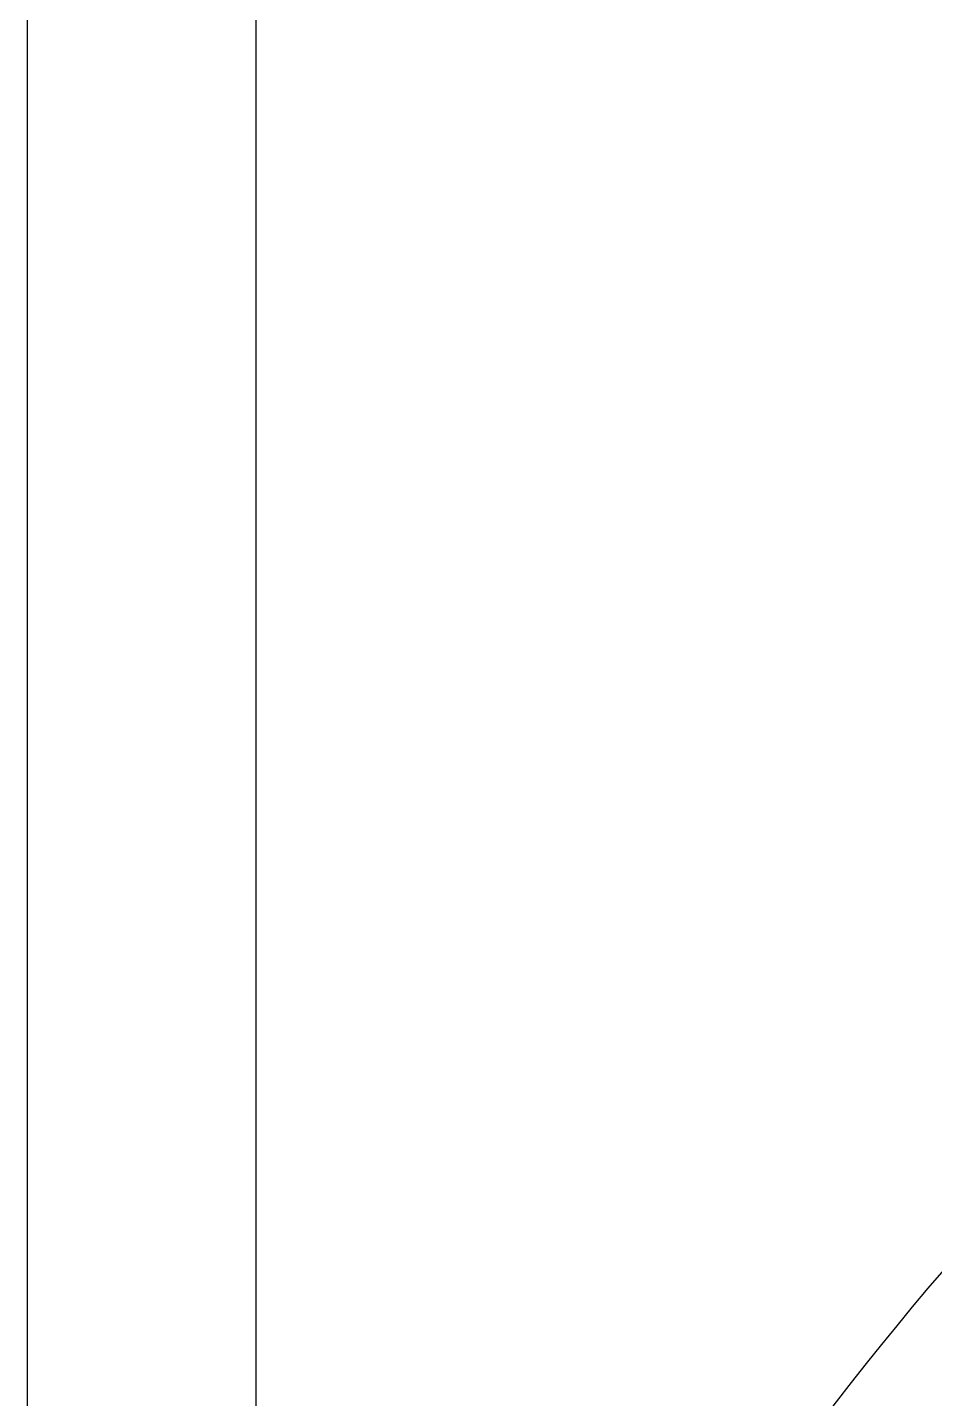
# Model space of a CAD drawing. Extents: x 141531 to 670160, y -200720 to 55914.
# Drawn here: x 480616 to 490534, y -177319 to -162328 of the extents above; entities that cross this region are included whole.
import ezdxf

# ---------------------------------------------------------------- set-up
doc = ezdxf.new("R2010")
doc.units = 0
doc.header["$LTSCALE"] = 1000
doc.header["$MEASUREMENT"] = 0
doc.layers.add('WALL', color=254, linetype='CONTINUOUS')
doc.layers.add('乔木标注', color=10, linetype='CONTINUOUS')

msp = doc.modelspace()

# ---------------------------------------------------------------- linework, layer by layer
at = {"layer": 'WALL', "color": 1}
msp.add_arc((516118.936065992, -197901.1505768971), 33659.61783292671, 133.7551395713866, 162.7650154122198, dxfattribs=at)
at = {"layer": '乔木标注', "ltscale": 0.3}
for points in [[(480615.9973242893, -133155.8303015901), (564715.9973242893, -133155.8303015901), (564715.9973242893, -192555.8303015901), (480615.9973242893, -192555.8303015901)], [(483115.9973242893, -134155.8303015901), (556715.9973242893, -134155.8303015901), (556715.9973242893, -191555.83030159), (483115.9973242893, -191555.83030159)]]:
    msp.add_lwpolyline(points, close=True, dxfattribs=at)

doc.saveas('drawing.dxf')
